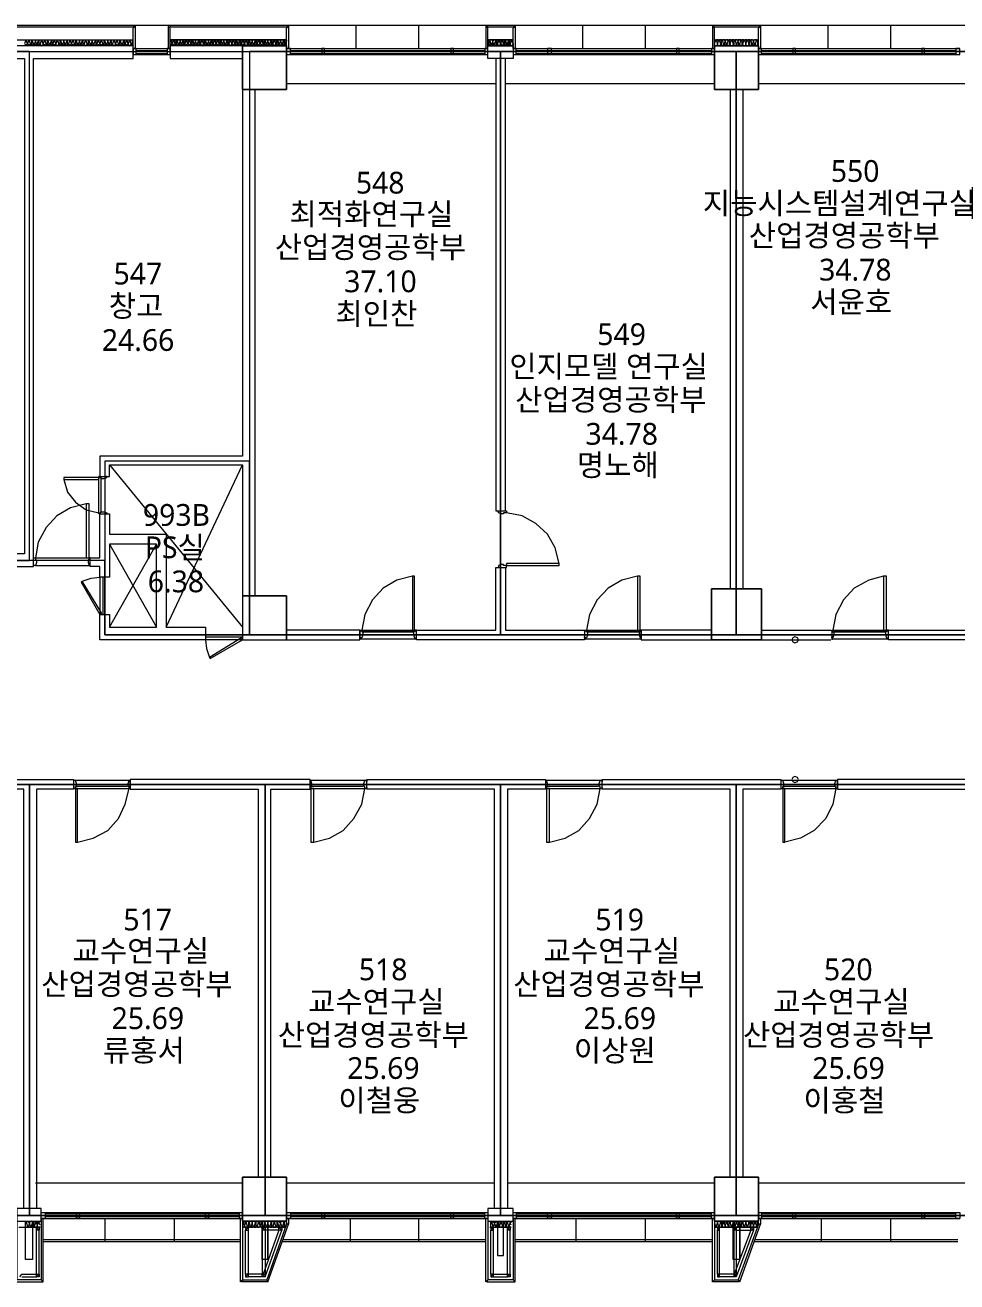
# Model space of a CAD drawing. Header units: millimetres. Extents: x -4048 to 127016, y -1911 to 106724.
# Drawn here: x 82891 to 97720, y 19390 to 39391 of the extents above; entities that cross this region are included whole.
import ezdxf

# ---------------------------------------------------------------- set-up
doc = ezdxf.new("R2010")
doc.units = ezdxf.units.MM
doc.layers.add('PDF_문자', color=7, linetype='Continuous')
doc.layers.add('PDF_형상', color=7, linetype='Continuous')
doc.styles.add('PDF 맑은 고딕', font='malgun.ttf')

msp = doc.modelspace()

# ---------------------------------------------------------------- linework, layer by layer
at = {"layer": 'PDF_형상', "lineweight": 5}
for points in [[(81328, 39391), (108841, 39391)], [(88156, 39391), (88156, 39018)], [(89151, 39391), (89151, 39018)], [(91764, 39391), (91764, 39018)], [(92759, 39391), (92759, 39018)], [(95668, 39391), (95668, 39018)], [(96663, 39391), (96663, 39018)], [(82510, 39158), (84610, 39158)], [(82883, 39158), (82899, 39158), (82899, 39142), (82883, 39095)], [(82883, 39080), (82899, 39064), (82914, 39080), (82930, 39095), (82914, 39142), (82914, 39158), (82930, 39158), (82945, 39158), (82945, 39142), (82930, 39095), (82945, 39080), (82961, 39064), (82976, 39080), (82976, 39095), (82961, 39142), (82961, 39158), (82976, 39158), (82992, 39158), (82992, 39142), (82992, 39095), (82992, 39080), (83008, 39064), (83023, 39080), (83023, 39095), (83008, 39142), (83008, 39158), (83023, 39158), (83039, 39158), (83054, 39158), (83054, 39142), (83054, 39158), (83070, 39158), (83085, 39158), (83101, 39158), (83101, 39142), (83085, 39095), (83085, 39080), (83101, 39064), (83116, 39080), (83116, 39095), (83116, 39142), (83116, 39158), (83132, 39158), (83148, 39158), (83148, 39142), (83132, 39095), (83132, 39080), (83148, 39064), (83179, 39080), (83179, 39095), (83163, 39142), (83163, 39158), (83179, 39158), (83194, 39158), (83194, 39142), (83179, 39095), (83194, 39080), (83210, 39064), (83225, 39080), (83225, 39095), (83210, 39142), (83210, 39158), (83225, 39158), (83241, 39158), (83241, 39142), (83241, 39095), (83241, 39080), (83256, 39064), (83272, 39080), (83272, 39095), (83256, 39142), (83256, 39158), (83272, 39158), (83288, 39158), (83303, 39158), (83303, 39142), (83288, 39095), (83288, 39080), (83303, 39064), (83319, 39080), (83319, 39095), (83319, 39142), (83319, 39158), (83334, 39158), (83350, 39158), (83350, 39142), (83334, 39095), (83334, 39080), (83350, 39064), (83365, 39080), (83381, 39095), (83365, 39142), (83365, 39158), (83381, 39158), (83396, 39158), (83396, 39142), (83381, 39095), (83381, 39080), (83412, 39064), (83428, 39080), (83428, 39095), (83412, 39142), (83412, 39158), (83428, 39158), (83443, 39158), (83443, 39142), (83443, 39095), (83443, 39080), (83459, 39064), (83474, 39080), (83474, 39095), (83459, 39142), (83459, 39158), (83474, 39158), (83490, 39158), (83505, 39158), (83505, 39142), (83505, 39158), (83521, 39158), (83536, 39158), (83552, 39158), (83552, 39142), (83536, 39095), (83536, 39080), (83552, 39064), (83567, 39080), (83567, 39095), (83567, 39142), (83567, 39158), (83583, 39158), (83599, 39158), (83599, 39142), (83583, 39095), (83583, 39080), (83599, 39064), (83614, 39080), (83630, 39095), (83614, 39142), (83614, 39158), (83630, 39158), (83645, 39158), (83645, 39142), (83630, 39095), (83645, 39080), (83661, 39064), (83676, 39080), (83676, 39095), (83661, 39142), (83661, 39158), (83676, 39158), (83692, 39158), (83692, 39142), (83692, 39095), (83692, 39080), (83707, 39064), (83723, 39080), (83723, 39095), (83707, 39142), (83707, 39158), (83723, 39158), (83739, 39158), (83754, 39158), (83754, 39142), (83754, 39158), (83770, 39158), (83785, 39158), (83801, 39158), (83801, 39142), (83785, 39095), (83785, 39080), (83801, 39064), (83816, 39080), (83816, 39095), (83816, 39142), (83816, 39158), (83832, 39158), (83847, 39158), (83847, 39142), (83832, 39095), (83832, 39080), (83863, 39064), (83879, 39080), (83879, 39095), (83863, 39142), (83863, 39158), (83879, 39158), (83894, 39158), (83894, 39142), (83894, 39095), (83894, 39080), (83910, 39064), (83925, 39080), (83925, 39095), (83910, 39142), (83910, 39158), (83925, 39158), (83941, 39158), (83956, 39158), (83956, 39142), (83956, 39158), (83972, 39158), (83987, 39158), (84003, 39158), (84003, 39142), (83987, 39095), (83987, 39080), (84003, 39064), (84019, 39080), (84019, 39095), (84019, 39142), (84019, 39158), (84034, 39158), (84050, 39158), (84050, 39142), (84034, 39095), (84034, 39080), (84050, 39064), (84065, 39080), (84081, 39095), (84065, 39142), (84065, 39158), (84081, 39158), (84096, 39158), (84096, 39142), (84081, 39095), (84096, 39080), (84112, 39064), (84127, 39080), (84127, 39095), (84112, 39142), (84112, 39158), (84127, 39158), (84143, 39158), (84143, 39142), (84143, 39095), (84143, 39080), (84158, 39064), (84174, 39080), (84174, 39095), (84158, 39142), (84158, 39158), (84174, 39158), (84190, 39158), (84205, 39158), (84205, 39142), (84205, 39158), (84221, 39158), (84236, 39158), (84252, 39158), (84252, 39142), (84236, 39095), (84236, 39080), (84252, 39064), (84267, 39080), (84267, 39095), (84267, 39142), (84267, 39158), (84283, 39158), (84298, 39158), (84298, 39142), (84283, 39095), (84283, 39080), (84298, 39064), (84330, 39080), (84330, 39095), (84314, 39142), (84314, 39158), (84330, 39158), (84345, 39158), (84345, 39142), (84330, 39095), (84345, 39080), (84361, 39064), (84376, 39080), (84376, 39095), (84361, 39142), (84361, 39158), (84376, 39158), (84392, 39158), (84392, 39142), (84392, 39095), (84392, 39080), (84407, 39064), (84423, 39080), (84423, 39095), (84407, 39142), (84407, 39158), (84423, 39158), (84438, 39158), (84454, 39158), (84454, 39142), (84438, 39095), (84438, 39080), (84454, 39064), (84470, 39080), (84470, 39095), (84470, 39142), (84470, 39158), (84485, 39158), (84501, 39158), (84501, 39142), (84485, 39095), (84485, 39080), (84501, 39064), (84516, 39080), (84532, 39095), (84516, 39142), (84516, 39158), (84532, 39158), (84547, 39158), (84547, 39142), (84532, 39095), (84532, 39080), (84563, 39064), (84578, 39080), (84578, 39095), (84563, 39142), (84563, 39158), (84578, 39158), (84594, 39158), (84594, 39142), (84594, 39095), (84594, 39080), (84610, 39064)], [(86351, 39064), (86351, 32532), (84081, 32532), (84081, 32205), (84236, 32205), (84236, 32392), (86351, 32392), (86351, 29608), (88218, 29608), (88218, 29764), (87051, 29764)], [(84610, 39018), (85201, 39018)], [(86351, 38364), (87051, 38364), (87051, 39064), (85201, 39064), (85201, 38862), (86351, 38862)], [(87051, 39018), (90255, 39018)], [(90660, 39018), (93863, 39018)], [(94563, 39018), (97767, 39018)], [(79306, 38971), (82961, 38971), (86460, 38971), (90457, 38971), (94206, 38971), (97969, 38971), (101718, 38971), (105466, 38971), (109463, 38971), (109463, 29686), (109883, 29686), (109883, 24476), (109883, 20448), (105466, 20448), (101718, 20448), (97969, 20448), (94206, 20448), (90457, 20448), (86709, 20448), (82961, 20448), (79197, 20448)], [(84610, 38924), (85201, 38924)], [(84656, 38986), (85154, 38986)], [(84656, 38940), (85154, 38940)], [(87051, 38924), (90255, 38924)], [(87114, 38986), (90208, 38986)], [(87114, 38940), (90208, 38940)], [(90380, 38862), (90380, 31661), (90535, 31661), (90535, 38862)], [(90660, 38924), (93863, 38924)], [(90706, 38986), (93817, 38986)], [(90706, 38940), (93817, 38940)], [(94563, 38924), (97767, 38924)], [(94610, 38986), (97705, 38986)], [(94610, 38940), (97705, 38940)], [(90380, 38458), (87051, 38458)], [(93863, 38458), (90535, 38458)], [(97876, 38458), (94563, 38458)], [(86554, 30308), (86554, 38364)], [(94112, 38364), (94112, 30417)], [(94314, 38364), (94314, 30417)], [(84081, 32205), (84065, 32205), (84065, 32190), (84096, 32190), (84096, 32174), (84143, 32174), (84190, 32190), (84190, 32205), (84174, 32205)], [(84236, 32392), (86351, 29810)], [(85138, 29810), (86351, 32392)], [(83505, 32159), (83567, 31957), (83692, 31801), (83863, 31677), (84065, 31630), (84065, 32159)], [(84096, 32174), (84096, 31646)], [(83863, 31770), (83614, 31708), (83396, 31583), (83225, 31397), (83101, 31163), (83054, 30915), (83863, 30915)], [(84081, 31614), (84065, 31614), (84065, 31630), (84096, 31630), (84096, 31646), (84143, 31646), (84190, 31630), (84190, 31614), (84174, 31614)], [(90520, 31661), (90551, 31661), (90551, 31630), (90504, 31630), (90504, 31614), (90473, 31614), (90426, 31630), (90426, 31661), (90442, 31661)], [(91391, 30821), (91328, 31070), (91204, 31288), (91017, 31459), (90800, 31583), (90551, 31630)], [(84236, 29810), (84983, 31132)], [(84236, 31132), (84983, 29810)], [(79197, 27306), (82961, 27306), (86709, 27306), (90457, 27306), (94206, 27306), (97969, 27306), (101718, 27306), (105466, 27306), (105466, 20448), (109883, 20448), (109883, 29686), (105466, 29686), (101718, 29686), (97969, 29686), (94206, 29686), (90457, 29686), (86460, 29686), (84158, 29686), (84158, 30868), (82961, 30868), (79197, 30868)], [(83023, 30899), (83023, 30915), (83054, 30915), (83054, 30883), (83070, 30883), (83070, 30837), (83054, 30790), (83023, 30790), (83023, 30806)], [(83925, 30899), (83925, 30915), (83910, 30915), (83910, 30883), (83894, 30883), (83894, 30837), (83910, 30790), (83925, 30790), (83925, 30806)], [(90520, 30759), (90551, 30759), (90551, 30790), (90504, 30790), (90504, 30806), (90473, 30806), (90426, 30790), (90426, 30759), (90442, 30759)], [(83054, 30790), (83910, 30790)], [(83801, 30541), (83941, 30588), (84081, 30604), (84081, 30013), (84112, 30028), (83801, 30541), (83785, 30526), (84081, 30013)], [(84127, 30604), (84127, 30013)], [(89058, 30619), (88809, 30557), (88591, 30432), (88420, 30246), (88296, 30013), (88249, 29764), (89058, 29764)], [(92635, 30619), (92386, 30557), (92168, 30432), (91997, 30246), (91873, 30013), (91826, 29764), (92635, 29764)], [(96554, 30619), (96321, 30557), (96087, 30432), (95916, 30246), (95792, 30013), (95745, 29764), (96554, 29764)], [(99291, 29608), (96632, 29608), (96632, 29764), (97892, 29764), (97892, 30759), (98032, 30759), (98032, 29764), (99307, 29764), (99307, 29608)], [(94610, 29608), (94610, 30417), (93817, 30417), (93817, 29608)], [(86351, 30308), (87051, 30308), (87051, 29608)], [(85760, 29655), (86351, 29655)], [(86351, 29608), (86336, 29639), (85823, 29328), (85838, 29313), (86351, 29608), (85760, 29608), (85776, 29468), (85823, 29328)], [(88218, 29748), (88218, 29764), (88249, 29764), (88249, 29733), (88264, 29733), (88264, 29686), (88249, 29639), (88218, 29639), (88218, 29655)], [(88264, 29733), (89073, 29733)], [(89120, 29748), (89120, 29764), (89089, 29764), (89089, 29733), (89073, 29733), (89073, 29686), (89089, 29639), (89120, 29639), (89120, 29655)], [(91795, 29748), (91795, 29764), (91826, 29764), (91826, 29733), (91842, 29733), (91842, 29686), (91826, 29639), (91795, 29639), (91795, 29655)], [(91842, 29733), (92666, 29733)], [(92697, 29748), (92697, 29764), (92681, 29764), (92681, 29733), (92666, 29733), (92666, 29686), (92681, 29639), (92697, 29639), (92697, 29655)], [(93817, 29764), (92697, 29764), (92697, 29608), (95714, 29608)], [(94610, 29764), (95714, 29764)], [(95730, 29748), (95730, 29764), (95745, 29764), (95745, 29733), (95761, 29733), (95761, 29686), (95745, 29639), (95730, 29639), (95730, 29655)], [(95730, 29764), (95730, 29608)], [(95761, 29733), (96585, 29733)], [(96632, 29748), (96632, 29764), (96601, 29764), (96601, 29733), (96585, 29733), (96585, 29686), (96601, 29639), (96632, 29639), (96632, 29655)], [(82868, 20556), (82868, 27229), (80815, 27229), (80815, 27384), (83661, 27384), (83661, 27229), (83070, 27229), (83070, 20556)], [(83661, 27260), (83661, 27244), (83692, 27244), (83692, 27275), (83707, 27275), (83707, 27322), (83692, 27369), (83661, 27369), (83661, 27353)], [(84516, 27275), (83692, 27275)], [(83723, 27244), (84532, 27244)], [(83723, 26389), (83972, 26451), (84205, 26575), (84376, 26762), (84485, 26995), (84547, 27244)], [(84563, 27260), (84563, 27244), (84547, 27244), (84547, 27275), (84532, 27275), (84532, 27322), (84547, 27369), (84563, 27369), (84563, 27353)], [(86802, 21054), (86802, 27229), (87425, 27229), (87425, 27384), (84563, 27384), (84563, 27229), (86600, 27229), (86600, 21054)], [(87425, 27260), (87425, 27244), (87440, 27244), (87440, 27275), (87456, 27275), (87456, 27322), (87440, 27369), (87425, 27369), (87425, 27353)], [(88264, 27275), (87440, 27275)], [(87471, 27244), (88280, 27244)], [(87487, 26389), (87736, 26451), (87953, 26575), (88124, 26762), (88249, 26995), (88296, 27244)], [(88327, 27260), (88327, 27244), (88296, 27244), (88296, 27275), (88280, 27275), (88280, 27322), (88296, 27369), (88327, 27369), (88327, 27353)], [(90364, 20556), (90364, 27229), (88327, 27229), (88327, 27384), (91173, 27384), (91173, 27229), (90566, 27229), (90566, 20556)], [(91173, 27260), (91173, 27244), (91188, 27244), (91188, 27275), (91204, 27275), (91204, 27322), (91188, 27369), (91173, 27369), (91173, 27353)], [(92013, 27275), (91204, 27275)], [(91219, 27244), (92028, 27244)], [(91235, 26389), (91484, 26451), (91702, 26575), (91873, 26762), (91997, 26995), (92044, 27244)], [(92075, 27260), (92075, 27244), (92044, 27244), (92044, 27275), (92028, 27275), (92028, 27322), (92044, 27369), (92075, 27369), (92075, 27353)], [(94112, 21054), (94112, 27229), (92075, 27229), (92075, 27384), (94921, 27384), (94921, 27229), (94314, 27229), (94314, 21054)], [(94921, 27260), (94921, 27244), (94952, 27244), (94952, 27275), (94968, 27275), (94968, 27322), (94952, 27369), (94921, 27369), (94921, 27353)], [(95776, 27275), (94952, 27275)], [(94968, 27244), (95792, 27244), (95745, 26995), (95636, 26762), (95450, 26575), (95232, 26451), (94983, 26389)], [(95823, 27260), (95823, 27244), (95792, 27244), (95792, 27275), (95776, 27275), (95776, 27322), (95792, 27369), (95823, 27369), (95823, 27353)], [(98078, 27229), (98669, 27229), (98669, 27384), (95823, 27384), (95823, 27229), (97876, 27229), (97876, 20556)], [(86351, 20961), (83054, 20961)], [(90364, 20961), (87051, 20961)], [(93863, 20961), (90566, 20961)], [(97860, 20961), (94563, 20961)], [(83148, 20494), (86351, 20494)], [(83148, 20401), (86351, 20401)], [(83210, 20479), (86305, 20479)], [(83210, 20432), (86305, 20432)], [(84158, 20401), (84158, 20028)], [(85263, 20401), (85263, 20028)], [(87051, 20494), (90255, 20494)], [(87051, 20401), (90255, 20401)], [(87114, 20479), (90208, 20479)], [(87114, 20432), (90208, 20432)], [(88062, 20401), (88062, 20028)], [(89151, 20401), (89151, 20028)], [(90660, 20494), (93863, 20494)], [(90660, 20401), (93863, 20401)], [(90706, 20479), (93817, 20479)], [(90706, 20432), (93817, 20432)], [(91655, 20401), (91655, 20028)], [(92759, 20401), (92759, 20028)], [(94563, 20494), (97767, 20494)], [(94563, 20401), (97767, 20401)], [(94610, 20479), (97705, 20479)], [(94610, 20432), (97705, 20432)], [(95559, 20401), (95559, 20028)], [(96663, 20401), (96663, 20028)], [(82790, 20261), (83132, 20261), (83116, 20261), (83101, 20261), (83085, 20261), (83085, 20277), (83101, 20323), (83101, 20339), (83085, 20354), (83070, 20339), (83070, 20323), (83085, 20277), (83085, 20261), (83070, 20261), (83054, 20261), (83039, 20261), (83039, 20277), (83054, 20323), (83054, 20339), (83039, 20354), (83023, 20339), (83023, 20323), (83023, 20277), (83023, 20261), (83008, 20261), (82992, 20261), (82992, 20277), (83008, 20323), (83008, 20339), (82992, 20354), (82961, 20339), (82961, 20323), (82945, 20339), (82930, 20354), (82914, 20339), (82914, 20323), (82930, 20277), (82930, 20261), (82914, 20261), (82899, 20261), (82899, 20277), (82899, 20323), (82899, 20339), (82883, 20354)], [(82805, 19468), (82837, 19514), (83070, 19514), (83070, 20214)], [(83008, 20354), (83008, 19748), (82899, 19748), (82899, 20354)], [(83116, 19514), (83116, 20214), (83070, 20261)], [(83132, 20292), (83116, 20323), (83116, 20339), (83132, 20354)], [(86942, 20214), (86709, 20214), (86662, 20261), (86678, 20261), (86678, 20277), (86662, 20323), (86662, 20339), (86678, 20354), (86694, 20354), (86694, 20339), (86694, 20323), (86694, 20277), (86694, 20261), (86709, 20261), (86725, 20261), (86725, 20277), (86709, 20323), (86709, 20339), (86725, 20354), (86740, 20354), (86756, 20339), (86756, 20323), (86740, 20277), (86740, 20261), (86756, 20261), (86771, 20261), (86771, 20277), (86756, 20323), (86756, 20339), (86771, 20354), (86787, 20354), (86802, 20339), (86802, 20323), (86787, 20277), (86787, 20261), (86802, 20261), (86818, 20261), (86818, 20277), (86818, 20323), (86818, 20339), (86818, 20354), (86834, 20354), (86849, 20339), (86849, 20323), (86834, 20277), (86834, 20261), (86849, 20261), (86880, 20261), (86880, 20277), (86865, 20323), (86865, 20339), (86880, 20354), (86896, 20354), (86896, 20339), (86896, 20323), (86896, 20277), (86896, 20261), (86911, 20261), (86927, 20261), (86927, 20277), (86911, 20323), (86911, 20339), (86927, 20354), (86942, 20354), (86942, 20339), (86958, 20323), (86942, 20277), (86942, 20261), (86958, 20261), (86974, 20261), (86974, 20277), (86958, 20323), (86958, 20339), (86974, 20354), (86989, 20354), (87005, 20339), (87005, 20323), (86989, 20277), (86989, 20261), (87005, 20261), (87020, 20261), (87020, 20277), (87020, 20323), (87020, 20339), (87020, 20354), (87036, 20354), (87051, 20339), (87051, 20323), (87036, 20277), (87036, 20261), (86351, 20261), (86367, 20261), (86383, 20277), (86383, 20261), (86414, 20261), (86429, 20261), (86429, 20277), (86414, 20323), (86414, 20339), (86429, 20354), (86445, 20354), (86445, 20339), (86445, 20323), (86445, 20277), (86445, 20261), (86460, 20261), (86476, 20261), (86476, 20277), (86460, 20323), (86460, 20339), (86476, 20354), (86491, 20354), (86507, 20339), (86507, 20323), (86491, 20277), (86491, 20261), (86507, 20261), (86522, 20261), (86522, 20277), (86507, 20323), (86507, 20339), (86522, 20354), (86538, 20354), (86554, 20339), (86554, 20323), (86538, 20277), (86538, 20261), (86554, 20261), (86569, 20261), (86569, 20277), (86569, 20323), (86569, 20339), (86569, 20354), (86585, 20354), (86600, 20339), (86600, 20323), (86585, 20277), (86585, 20261), (86600, 20261), (86616, 20261), (86631, 20277), (86647, 20261), (86662, 20261), (86662, 19514), (86709, 19468), (86974, 20214), (86927, 20261)], [(86398, 19514), (86398, 20214), (86445, 20261)], [(86662, 19514), (86445, 19514), (86445, 20214)], [(86756, 19748), (86756, 20354), (86756, 19748), (86662, 19748), (86662, 20354), (86662, 19748)], [(86927, 20214), (86678, 19514)], [(86942, 20261), (86709, 20261), (86709, 19514)], [(87082, 20308), (87051, 20308)], [(90286, 20261), (90628, 20261), (90613, 20261), (90597, 20261), (90597, 20277), (90613, 20323), (90613, 20339), (90582, 20354), (90566, 20339), (90566, 20323), (90582, 20277), (90582, 20261), (90566, 20261), (90551, 20261), (90551, 20277), (90551, 20323), (90551, 20339), (90535, 20354), (90520, 20339), (90520, 20323), (90535, 20277), (90535, 20261), (90520, 20261), (90504, 20261), (90488, 20261), (90488, 20277), (90504, 20323), (90504, 20339), (90488, 20354), (90473, 20339), (90473, 20323), (90488, 20277), (90488, 20261), (90473, 20261), (90457, 20261), (90442, 20261), (90442, 20277), (90457, 20323), (90457, 20339), (90442, 20354), (90426, 20339), (90426, 20323), (90426, 20277), (90426, 20261), (90411, 20261), (90395, 20261), (90395, 20277), (90411, 20323), (90411, 20339), (90395, 20354), (90380, 20339), (90364, 20323), (90348, 20339), (90333, 20354), (90317, 20339), (90317, 20323), (90333, 20277), (90333, 20261), (90317, 20261), (90302, 20261), (90302, 20277), (90302, 20323), (90302, 20339), (90286, 20354)], [(90302, 19514), (90302, 20214), (90348, 20261)], [(90302, 19468), (90348, 19514), (90348, 20214)], [(90348, 19514), (90566, 19514), (90566, 20214)], [(90411, 20354), (90411, 19810), (90504, 19810), (90504, 20354)], [(90613, 19514), (90613, 20214), (90566, 20261)], [(90628, 20292), (90613, 20323), (90628, 20339), (90644, 20354)], [(93910, 19514), (93910, 20214), (93941, 20261)], [(94439, 20214), (94174, 19514), (93941, 19514), (93941, 20214)], [(94268, 19748), (94268, 20354), (94268, 19748), (94159, 19748), (94159, 20354), (94159, 19748)], [(94439, 20261), (94485, 20214), (94206, 19468), (94174, 19514), (94174, 20261), (94206, 20214), (94454, 20214)], [(94454, 20261), (94206, 20261), (94206, 19514)], [(94594, 20308), (94563, 20308)], [(86320, 20059), (83179, 20059)], [(86320, 20028), (83179, 20028)], [(90224, 20028), (86989, 20028)], [(90224, 20059), (87005, 20059)], [(93832, 20059), (90691, 20059)], [(93832, 20028), (90691, 20028)], [(97736, 20028), (94485, 20028)], [(97736, 20059), (94501, 20059)], [(82837, 19468), (83070, 19468)], [(83116, 19468), (83070, 19514)], [(86398, 19468), (86445, 19514)], [(86662, 19468), (86445, 19468)], [(90348, 19468), (90566, 19468)], [(90613, 19468), (90566, 19514)], [(93910, 19468), (93941, 19514)], [(94174, 19468), (93941, 19468)]]:
    msp.add_lwpolyline(points, dxfattribs=at)
for points in [[(82510, 39360), (82479, 39391), (84625, 39391), (84610, 39360)], [(84610, 39344), (84641, 39375), (84641, 39018), (84610, 39018)], [(85201, 39344), (85169, 39375), (85169, 39018), (85201, 39018)], [(85216, 39360), (85185, 39391), (87082, 39391), (87051, 39360)], [(87051, 39344), (87082, 39375), (87082, 39018), (87051, 39018)], [(90255, 39344), (90224, 39375), (90224, 39018), (90255, 39018)], [(90255, 39360), (90240, 39391), (90691, 39391), (90660, 39360)], [(90660, 39344), (90691, 39375), (90691, 39018), (90660, 39018)], [(93863, 39360), (93832, 39391), (94594, 39391), (94563, 39360)], [(93863, 39344), (93832, 39375), (93832, 39018), (93863, 39018)], [(94563, 39344), (94594, 39375), (94594, 39018), (94563, 39018)], [(83023, 30775), (83023, 38862), (84610, 38862), (84610, 39064), (82510, 39064), (82510, 38862), (82883, 38862), (82883, 30977), (82043, 30977), (82043, 30775)], [(83054, 39142), (83039, 39095), (83039, 39080), (83054, 39064), (83070, 39080), (83070, 39095)], [(83505, 39142), (83490, 39095), (83490, 39080), (83505, 39064), (83521, 39080), (83521, 39095)], [(83754, 39142), (83739, 39095), (83739, 39080), (83754, 39064), (83770, 39080), (83770, 39095)], [(83956, 39142), (83941, 39095), (83941, 39080), (83956, 39064), (83972, 39080), (83972, 39095)], [(84205, 39142), (84190, 39095), (84190, 39080), (84205, 39064), (84221, 39080), (84221, 39095)], [(84610, 38924), (84656, 38924), (84656, 39018), (84610, 39018)], [(85154, 38924), (85201, 38924), (85201, 39018), (85154, 39018)], [(87051, 39158), (85201, 39158)], [(87051, 39064), (87036, 39080), (87036, 39095), (87051, 39142), (87051, 39158), (87036, 39158), (87020, 39158), (87020, 39142), (87020, 39095), (87020, 39080), (87005, 39064), (86989, 39080), (86989, 39095), (87005, 39142), (87005, 39158), (86989, 39158), (86974, 39158), (86958, 39158), (86958, 39142), (86942, 39158), (86927, 39158), (86911, 39158), (86911, 39142), (86927, 39095), (86927, 39080), (86911, 39064), (86896, 39080), (86896, 39095), (86896, 39142), (86896, 39158), (86880, 39158), (86865, 39158), (86865, 39142), (86880, 39095), (86880, 39080), (86849, 39064), (86834, 39080), (86834, 39095), (86849, 39142), (86849, 39158), (86834, 39158), (86818, 39158), (86818, 39142), (86818, 39095), (86818, 39080), (86802, 39064), (86787, 39080), (86787, 39095), (86802, 39142), (86802, 39158), (86787, 39158), (86771, 39158), (86756, 39158), (86756, 39142), (86756, 39158), (86740, 39158), (86725, 39158), (86709, 39158), (86709, 39142), (86725, 39095), (86725, 39080), (86709, 39064), (86694, 39080), (86694, 39095), (86694, 39142), (86694, 39158), (86678, 39158), (86662, 39158), (86662, 39142), (86678, 39095), (86678, 39080), (86662, 39064), (86647, 39080), (86631, 39095), (86647, 39142), (86647, 39158), (86631, 39158), (86616, 39158), (86616, 39142), (86631, 39095), (86616, 39080), (86600, 39064), (86585, 39080), (86585, 39095), (86600, 39142), (86600, 39158), (86585, 39158), (86569, 39158), (86569, 39142), (86569, 39095), (86569, 39080), (86554, 39064), (86538, 39080), (86538, 39095), (86554, 39142), (86554, 39158), (86538, 39158), (86522, 39158), (86507, 39158), (86507, 39142), (86507, 39158), (86491, 39158), (86476, 39158), (86460, 39158), (86460, 39142), (86476, 39095), (86476, 39080), (86460, 39064), (86445, 39080), (86445, 39095), (86445, 39142), (86445, 39158), (86429, 39158), (86414, 39158), (86414, 39142), (86429, 39095), (86429, 39080), (86414, 39064), (86383, 39080), (86383, 39095), (86398, 39142), (86398, 39158), (86383, 39158), (86367, 39158), (86367, 39142), (86383, 39095), (86367, 39080), (86351, 39064), (86336, 39080), (86336, 39095), (86351, 39142), (86351, 39158), (86336, 39158), (86320, 39158), (86320, 39142), (86320, 39095), (86320, 39080), (86305, 39064), (86289, 39080), (86289, 39095), (86305, 39142), (86305, 39158), (86289, 39158), (86274, 39158), (86258, 39158), (86258, 39142), (86274, 39095), (86274, 39080), (86258, 39064), (86243, 39080), (86243, 39095), (86243, 39142), (86243, 39158), (86227, 39158), (86211, 39158), (86211, 39142), (86227, 39095), (86227, 39080), (86211, 39064), (86196, 39080), (86180, 39095), (86196, 39142), (86196, 39158), (86180, 39158), (86165, 39158), (86165, 39142), (86180, 39095), (86180, 39080), (86149, 39064), (86134, 39080), (86134, 39095), (86149, 39142), (86149, 39158), (86134, 39158), (86118, 39158), (86118, 39142), (86118, 39095), (86118, 39080), (86103, 39064), (86087, 39080), (86087, 39095), (86103, 39142), (86103, 39158), (86087, 39158), (86071, 39158), (86056, 39158), (86056, 39142), (86056, 39158), (86040, 39158), (86025, 39158), (86009, 39158), (86009, 39142), (86025, 39095), (86025, 39080), (86009, 39064), (85994, 39080), (85994, 39095), (85994, 39142), (85994, 39158), (85978, 39158), (85963, 39158), (85963, 39142), (85978, 39095), (85978, 39080), (85963, 39064), (85947, 39080), (85931, 39095), (85947, 39142), (85947, 39158), (85931, 39158), (85916, 39158), (85916, 39142), (85931, 39095), (85916, 39080), (85900, 39064), (85885, 39080), (85885, 39095), (85900, 39142), (85900, 39158), (85885, 39158), (85869, 39158), (85869, 39142), (85869, 39095), (85869, 39080), (85854, 39064), (85838, 39080), (85838, 39095), (85854, 39142), (85854, 39158), (85838, 39158), (85823, 39158), (85807, 39158), (85807, 39142), (85807, 39158), (85792, 39158), (85776, 39158), (85760, 39158), (85760, 39142), (85776, 39095), (85776, 39080), (85760, 39064), (85745, 39080), (85745, 39095), (85745, 39142), (85745, 39158), (85729, 39158), (85714, 39158), (85714, 39142), (85729, 39095), (85729, 39080), (85714, 39064), (85683, 39080), (85683, 39095), (85698, 39142), (85698, 39158), (85683, 39158), (85667, 39158), (85667, 39142), (85667, 39095), (85667, 39080), (85652, 39064), (85636, 39080), (85636, 39095), (85652, 39142), (85652, 39158), (85636, 39158), (85620, 39158), (85605, 39142), (85605, 39158), (85589, 39158), (85574, 39158), (85558, 39158), (85558, 39142), (85574, 39095), (85574, 39080), (85558, 39064), (85543, 39080), (85543, 39095), (85543, 39142), (85543, 39158), (85527, 39158), (85512, 39158), (85512, 39142), (85527, 39095), (85527, 39080), (85512, 39064), (85496, 39080), (85480, 39095), (85496, 39142), (85496, 39158), (85480, 39158), (85465, 39158), (85465, 39142), (85480, 39095), (85465, 39080), (85449, 39064), (85434, 39080), (85434, 39095), (85449, 39142), (85449, 39158), (85434, 39158), (85418, 39158), (85418, 39142), (85418, 39095), (85418, 39080), (85403, 39064), (85387, 39080), (85387, 39095), (85403, 39142), (85403, 39158), (85387, 39158), (85372, 39158), (85356, 39158), (85356, 39142), (85356, 39158), (85340, 39158), (85325, 39158), (85309, 39158), (85309, 39142), (85325, 39095), (85325, 39080), (85309, 39064), (85294, 39080), (85294, 39095), (85294, 39142), (85294, 39158), (85278, 39158), (85263, 39158), (85263, 39142), (85278, 39095), (85278, 39080), (85263, 39064), (85247, 39080), (85232, 39095), (85247, 39142), (85247, 39158), (85232, 39158), (85216, 39158), (85216, 39142), (85232, 39095), (85216, 39080), (85201, 39064), (85216, 39080), (85232, 39095), (85216, 39142), (85216, 39158), (85232, 39158), (85247, 39158), (85247, 39142), (85232, 39095), (85247, 39080), (85263, 39064), (85278, 39080), (85278, 39095), (85263, 39142), (85263, 39158), (85278, 39158), (85294, 39158), (85294, 39142), (85294, 39095), (85294, 39080), (85309, 39064), (85325, 39080), (85325, 39095), (85309, 39142), (85309, 39158), (85325, 39158), (85340, 39158), (85356, 39158), (85356, 39142), (85356, 39158), (85372, 39158), (85387, 39158), (85403, 39158), (85403, 39142), (85387, 39095), (85387, 39080), (85403, 39064), (85418, 39080), (85418, 39095), (85418, 39142), (85418, 39158), (85434, 39158), (85449, 39158), (85449, 39142), (85434, 39095), (85434, 39080), (85449, 39064), (85465, 39080), (85480, 39095), (85465, 39142), (85465, 39158), (85480, 39158), (85496, 39158), (85496, 39142), (85480, 39095), (85496, 39080), (85512, 39064), (85527, 39080), (85527, 39095), (85512, 39142), (85512, 39158), (85527, 39158), (85543, 39158), (85543, 39142), (85543, 39095), (85543, 39080), (85558, 39064), (85574, 39080), (85574, 39095), (85558, 39142), (85558, 39158), (85574, 39158), (85589, 39158), (85605, 39158), (85605, 39142), (85620, 39158), (85636, 39158), (85652, 39158), (85652, 39142), (85636, 39095), (85636, 39080), (85652, 39064), (85667, 39080), (85667, 39095), (85667, 39142), (85667, 39158), (85683, 39158), (85698, 39158), (85698, 39142), (85683, 39095), (85683, 39080), (85714, 39064), (85729, 39080), (85729, 39095), (85714, 39142), (85714, 39158), (85729, 39158), (85745, 39158), (85745, 39142), (85745, 39095), (85745, 39080), (85760, 39064), (85776, 39080), (85776, 39095), (85760, 39142), (85760, 39158), (85776, 39158), (85792, 39158), (85807, 39158), (85807, 39142), (85807, 39158), (85823, 39158), (85838, 39158), (85854, 39158), (85854, 39142), (85838, 39095), (85838, 39080), (85854, 39064), (85869, 39080), (85869, 39095), (85869, 39142), (85869, 39158), (85885, 39158), (85900, 39158), (85900, 39142), (85885, 39095), (85885, 39080), (85900, 39064), (85916, 39080), (85931, 39095), (85916, 39142), (85916, 39158), (85931, 39158), (85947, 39158), (85947, 39142), (85931, 39095), (85947, 39080), (85963, 39064), (85978, 39080), (85978, 39095), (85963, 39142), (85963, 39158), (85978, 39158), (85994, 39158), (85994, 39142), (85994, 39095), (85994, 39080), (86009, 39064), (86025, 39080), (86025, 39095), (86009, 39142), (86009, 39158), (86025, 39158), (86040, 39158), (86056, 39158), (86056, 39142), (86056, 39158), (86071, 39158), (86087, 39158), (86103, 39158), (86103, 39142), (86087, 39095), (86087, 39080), (86103, 39064), (86118, 39080), (86118, 39095), (86118, 39142), (86118, 39158), (86134, 39158), (86149, 39158), (86149, 39142), (86134, 39095), (86134, 39080), (86149, 39064), (86180, 39080), (86180, 39095), (86165, 39142), (86165, 39158), (86180, 39158), (86196, 39158), (86196, 39142), (86180, 39095), (86196, 39080), (86211, 39064), (86227, 39080), (86227, 39095), (86211, 39142), (86211, 39158), (86227, 39158), (86243, 39158), (86243, 39142), (86243, 39095), (86243, 39080), (86258, 39064), (86274, 39080), (86274, 39095), (86258, 39142), (86258, 39158), (86274, 39158), (86289, 39158), (86305, 39158), (86305, 39142), (86289, 39095), (86289, 39080), (86305, 39064), (86320, 39080), (86320, 39095), (86320, 39142), (86320, 39158), (86336, 39158), (86351, 39158), (86351, 39142), (86336, 39095), (86336, 39080), (86351, 39064), (86367, 39080), (86383, 39095), (86367, 39142), (86367, 39158), (86383, 39158), (86398, 39158), (86398, 39142), (86383, 39095), (86383, 39080), (86414, 39064), (86429, 39080), (86429, 39095), (86414, 39142), (86414, 39158), (86429, 39158), (86445, 39158), (86445, 39142), (86445, 39095), (86445, 39080), (86460, 39064), (86476, 39080), (86476, 39095), (86460, 39142), (86460, 39158), (86476, 39158), (86491, 39158), (86507, 39158), (86507, 39142), (86507, 39158), (86522, 39158), (86538, 39158), (86554, 39158), (86554, 39142), (86538, 39095), (86538, 39080), (86554, 39064), (86569, 39080), (86569, 39095), (86569, 39142), (86569, 39158), (86585, 39158), (86600, 39158), (86600, 39142), (86585, 39095), (86585, 39080), (86600, 39064), (86616, 39080), (86631, 39095), (86616, 39142), (86616, 39158), (86631, 39158), (86647, 39158), (86647, 39142), (86631, 39095), (86647, 39080), (86662, 39064), (86678, 39080), (86678, 39095), (86662, 39142), (86662, 39158), (86678, 39158), (86694, 39158), (86694, 39142), (86694, 39095), (86694, 39080), (86709, 39064), (86725, 39080), (86725, 39095), (86709, 39142), (86709, 39158), (86725, 39158), (86740, 39158), (86756, 39158), (86756, 39142), (86756, 39158), (86771, 39158), (86787, 39158), (86802, 39158), (86802, 39142), (86787, 39095), (86787, 39080), (86802, 39064), (86818, 39080), (86818, 39095), (86818, 39142), (86818, 39158), (86834, 39158), (86849, 39158), (86849, 39142), (86834, 39095), (86834, 39080), (86849, 39064), (86880, 39080), (86880, 39095), (86865, 39142), (86865, 39158), (86880, 39158), (86896, 39158), (86896, 39142), (86896, 39095), (86896, 39080), (86911, 39064), (86927, 39080), (86927, 39095), (86911, 39142), (86911, 39158), (86927, 39158), (86942, 39158), (86958, 39142), (86958, 39158), (86974, 39158), (86989, 39158), (87005, 39158), (87005, 39142), (86989, 39095), (86989, 39080), (87005, 39064), (87020, 39080), (87020, 39095), (87020, 39142), (87020, 39158), (87036, 39158), (87051, 39158), (87051, 39142), (87036, 39095), (87036, 39080)], [(85356, 39142), (85340, 39095), (85340, 39080), (85356, 39064), (85372, 39080), (85372, 39095)], [(85356, 39142), (85340, 39095), (85340, 39080), (85356, 39064), (85372, 39080), (85372, 39095)], [(85605, 39142), (85589, 39095), (85589, 39080), (85605, 39064), (85620, 39080), (85620, 39095)], [(85605, 39142), (85589, 39095), (85589, 39080), (85605, 39064), (85620, 39080), (85620, 39095)], [(85807, 39142), (85792, 39095), (85792, 39080), (85807, 39064), (85823, 39080), (85823, 39095)], [(85807, 39142), (85792, 39095), (85792, 39080), (85807, 39064), (85823, 39080), (85823, 39095)], [(86056, 39142), (86040, 39095), (86040, 39080), (86056, 39064), (86071, 39080), (86071, 39095)], [(86056, 39142), (86040, 39095), (86040, 39080), (86056, 39064), (86071, 39080), (86071, 39095)], [(86351, 38364), (86351, 39064), (87051, 39064), (87051, 38364)], [(86507, 39142), (86491, 39095), (86491, 39080), (86507, 39064), (86522, 39080), (86522, 39095)], [(86507, 39142), (86491, 39095), (86491, 39080), (86507, 39064), (86522, 39080), (86522, 39095)], [(86756, 39142), (86740, 39095), (86740, 39080), (86756, 39064), (86771, 39080), (86771, 39095)], [(86756, 39142), (86740, 39095), (86740, 39080), (86756, 39064), (86771, 39080), (86771, 39095)], [(86958, 39142), (86942, 39095), (86942, 39080), (86958, 39064), (86974, 39080), (86974, 39095)], [(86958, 39142), (86942, 39095), (86942, 39080), (86958, 39064), (86974, 39080), (86974, 39095)], [(87051, 38924), (87114, 38924), (87114, 39018), (87051, 39018)], [(87611, 38924), (87658, 38924), (87658, 39018), (87611, 39018)], [(89664, 38924), (89711, 38924), (89711, 39018), (89664, 39018)], [(90208, 38924), (90255, 38924), (90255, 39018), (90208, 39018)], [(90660, 39158), (90255, 39158)], [(90644, 39142), (90644, 39158), (90660, 39158), (90644, 39158), (90644, 39142), (90660, 39095), (90660, 39080), (90644, 39064), (90628, 39064), (90613, 39080), (90613, 39095), (90628, 39142), (90628, 39158), (90613, 39158), (90597, 39158), (90597, 39142), (90597, 39095), (90597, 39080), (90597, 39064), (90582, 39064), (90566, 39080), (90566, 39095), (90582, 39142), (90582, 39158), (90566, 39158), (90535, 39158), (90535, 39142), (90551, 39095), (90551, 39080), (90535, 39064), (90520, 39064), (90520, 39080), (90520, 39095), (90520, 39142), (90520, 39158), (90504, 39158), (90488, 39158), (90488, 39142), (90504, 39095), (90504, 39080), (90488, 39064), (90473, 39064), (90473, 39080), (90457, 39095), (90473, 39142), (90473, 39158), (90457, 39158), (90442, 39158), (90442, 39142), (90457, 39095), (90457, 39080), (90442, 39064), (90426, 39064), (90411, 39080), (90411, 39095), (90426, 39142), (90426, 39158), (90411, 39158), (90395, 39158), (90395, 39142), (90395, 39095), (90395, 39080), (90395, 39064), (90380, 39064), (90364, 39080), (90364, 39095), (90380, 39142), (90380, 39158), (90364, 39158), (90348, 39158), (90333, 39142), (90317, 39158), (90302, 39158), (90286, 39158), (90286, 39142), (90302, 39095), (90302, 39080), (90286, 39064), (90271, 39064), (90271, 39080), (90271, 39095), (90271, 39142), (90271, 39158), (90255, 39158), (90271, 39158), (90271, 39142), (90271, 39095), (90271, 39080), (90271, 39064), (90286, 39064), (90302, 39080), (90302, 39095), (90286, 39142), (90286, 39158), (90302, 39158), (90317, 39158), (90333, 39142), (90348, 39158), (90364, 39158), (90380, 39158), (90380, 39142), (90364, 39095), (90364, 39080), (90380, 39064), (90395, 39064), (90395, 39080), (90395, 39095), (90395, 39142), (90395, 39158), (90411, 39158), (90426, 39158), (90426, 39142), (90411, 39095), (90411, 39080), (90426, 39064), (90442, 39064), (90457, 39080), (90457, 39095), (90442, 39142), (90442, 39158), (90457, 39158), (90473, 39158), (90473, 39142), (90457, 39095), (90473, 39080), (90473, 39064), (90488, 39064), (90504, 39080), (90504, 39095), (90488, 39142), (90488, 39158), (90504, 39158), (90520, 39158), (90520, 39142), (90520, 39095), (90520, 39080), (90520, 39064), (90535, 39064), (90551, 39080), (90551, 39095), (90535, 39142), (90535, 39158), (90566, 39158), (90582, 39158), (90582, 39142), (90566, 39095), (90566, 39080), (90582, 39064), (90597, 39064), (90597, 39080), (90597, 39095), (90597, 39142), (90597, 39158), (90613, 39158), (90628, 39158), (90628, 39142), (90613, 39095), (90613, 39080), (90628, 39064), (90644, 39064), (90660, 39080), (90660, 39095)], [(90255, 39064), (90660, 39064), (90660, 38862), (90255, 38862)], [(90333, 39142), (90317, 39095), (90317, 39080), (90333, 39064), (90348, 39064), (90348, 39080), (90348, 39095)], [(90333, 39142), (90317, 39095), (90317, 39080), (90333, 39064), (90348, 39064), (90348, 39080), (90348, 39095)], [(90660, 38924), (90706, 38924), (90706, 39018), (90660, 39018)], [(91204, 38924), (91266, 38924), (91266, 39018), (91204, 39018)], [(93257, 38924), (93303, 38924), (93303, 39018), (93257, 39018)], [(93817, 38924), (93863, 38924), (93863, 39018), (93817, 39018)], [(94548, 39142), (94548, 39095), (94548, 39080), (94548, 39064), (94532, 39064), (94517, 39080), (94517, 39095), (94532, 39142), (94532, 39158), (94517, 39158), (94501, 39158), (94485, 39142), (94470, 39158), (94454, 39158), (94439, 39158), (94439, 39142), (94454, 39095), (94454, 39080), (94439, 39064), (94423, 39064), (94423, 39080), (94423, 39095), (94423, 39142), (94423, 39158), (94408, 39158), (94392, 39158), (94392, 39142), (94408, 39095), (94408, 39080), (94392, 39064), (94377, 39064), (94361, 39080), (94361, 39095), (94377, 39142), (94377, 39158), (94361, 39158), (94346, 39158), (94346, 39142), (94361, 39095), (94361, 39080), (94346, 39064), (94330, 39064), (94314, 39080), (94314, 39095), (94330, 39142), (94330, 39158), (94314, 39158), (94299, 39158), (94299, 39142), (94299, 39095), (94299, 39080), (94299, 39064), (94283, 39064), (94268, 39080), (94268, 39095), (94283, 39142), (94283, 39158), (94268, 39158), (94237, 39158), (94237, 39142), (94221, 39158), (94206, 39158), (94190, 39158), (94190, 39142), (94206, 39095), (94206, 39080), (94190, 39064), (94174, 39064), (94174, 39080), (94174, 39095), (94174, 39142), (94174, 39158), (94159, 39158), (94143, 39158), (94143, 39142), (94159, 39095), (94159, 39080), (94143, 39064), (94128, 39064), (94112, 39080), (94112, 39095), (94128, 39142), (94128, 39158), (94112, 39158), (94097, 39158), (94097, 39142), (94097, 39095), (94097, 39080), (94097, 39064), (94081, 39064), (94066, 39080), (94066, 39095), (94081, 39142), (94081, 39158), (94066, 39158), (94050, 39158), (94034, 39142), (94034, 39158), (94003, 39158), (93988, 39158), (93988, 39142), (94003, 39095), (94003, 39080), (93988, 39064), (93972, 39064), (93972, 39080), (93972, 39095), (93972, 39142), (93972, 39158), (93957, 39158), (93941, 39158), (93941, 39142), (93957, 39095), (93957, 39080), (93941, 39064), (93926, 39064), (93910, 39080), (93910, 39095), (93926, 39142), (93926, 39158), (93910, 39158), (93894, 39158), (93894, 39142), (93910, 39095), (93910, 39080), (93894, 39064), (93879, 39064), (93863, 39080), (93863, 39095), (93879, 39142), (93879, 39158), (93863, 39158), (94563, 39158), (94548, 39158)], [(94563, 39064), (93863, 39064), (93863, 38364), (94563, 38364)], [(93863, 38364), (93863, 39064), (94563, 39064), (94563, 38364)], [(94034, 39142), (94019, 39095), (94019, 39080), (94034, 39064), (94050, 39064), (94050, 39080), (94050, 39095)], [(94237, 39142), (94221, 39095), (94221, 39080), (94221, 39064), (94237, 39064), (94252, 39080), (94252, 39095)], [(94485, 39142), (94470, 39095), (94470, 39080), (94485, 39064), (94501, 39080), (94501, 39095)], [(94563, 38924), (94610, 38924), (94610, 39018), (94563, 39018)], [(95108, 38924), (95154, 38924), (95154, 39018), (95108, 39018)], [(97161, 38924), (97207, 38924), (97207, 39018), (97161, 39018)], [(97705, 38924), (97767, 38924), (97767, 39018), (97705, 39018)], [(79306, 36467), (79306, 30868), (82961, 30868), (82961, 38971), (79306, 38971)], [(82961, 30868), (82961, 38971), (86460, 38971), (86460, 32454), (84158, 32454), (84158, 30868), (84158, 29686), (86460, 29686), (86460, 32454), (84158, 32454), (84158, 30868)], [(86460, 38971), (86460, 32454), (86460, 29686), (90457, 29686), (90457, 38971)], [(90457, 38971), (90457, 29686), (94206, 29686), (94206, 38971)], [(94206, 38971), (94206, 29686), (97969, 29686), (97969, 38971)], [(84065, 32190), (83505, 32190), (83505, 32159), (84065, 32159)], [(83910, 30915), (83910, 31770), (83863, 31770), (83863, 30915)], [(84081, 30013), (84236, 30013), (84236, 29810), (84983, 29810), (84983, 31132), (84236, 31132), (84236, 30604), (84081, 30604), (84081, 30775), (83925, 30775), (83925, 30915), (84081, 30915), (84081, 31614), (84236, 31614), (84236, 31288), (85138, 31288), (85138, 29810), (85760, 29810), (85760, 29608), (84081, 29608)], [(90551, 30790), (91391, 30790), (91391, 30821), (90551, 30821)], [(89089, 29764), (89089, 30619), (89058, 30619), (89058, 29764)], [(91795, 29608), (89120, 29608), (89120, 29764), (90380, 29764), (90380, 30759), (90535, 30759), (90535, 29764), (91795, 29764)], [(92681, 29764), (92681, 30619), (92635, 30619), (92635, 29764)], [(96601, 29764), (96601, 30619), (96554, 30619), (96554, 29764)], [(93817, 29608), (93817, 30417), (94610, 30417), (94610, 29608)], [(87051, 29608), (87051, 30308), (86351, 30308), (86351, 29608)], [(89120, 29748), (88218, 29748), (88218, 29624), (89120, 29624)], [(92697, 29748), (91795, 29748), (91795, 29624), (92697, 29624)], [(95139, 29655), (95108, 29639), (95092, 29608), (95108, 29577), (95139, 29561), (95185, 29577), (95201, 29608), (95185, 29639)], [(96632, 29748), (95730, 29748), (95730, 29624), (96632, 29624)], [(95139, 27337), (95185, 27353), (95201, 27384), (95185, 27415), (95139, 27431), (95108, 27415), (95092, 27384), (95108, 27353)], [(79197, 27306), (79197, 20448), (82961, 20448), (82961, 27306)], [(82961, 27306), (82961, 20448), (86709, 20448), (86709, 27306)], [(83661, 27244), (84563, 27244), (84563, 27369), (83661, 27369)], [(83692, 27244), (83692, 26389), (83723, 26389), (83723, 27244)], [(86709, 27306), (86709, 20448), (90457, 20448), (90457, 27306)], [(87425, 27244), (88327, 27244), (88327, 27369), (87425, 27369)], [(87440, 27244), (87440, 26389), (87487, 26389), (87487, 27244)], [(90457, 27306), (90457, 20448), (94206, 20448), (94206, 27306)], [(91173, 27244), (92075, 27244), (92075, 27369), (91173, 27369)], [(91188, 27244), (91188, 26389), (91235, 26389), (91235, 27244)], [(94206, 27306), (94206, 20448), (97969, 20448), (97969, 27306)], [(94921, 27244), (95823, 27244), (95823, 27369), (94921, 27369)], [(94952, 27244), (94952, 26389), (94983, 26389), (94983, 27244)], [(87051, 21054), (86351, 21054), (86351, 20354), (87051, 20354)], [(86351, 20354), (86351, 21054), (87051, 21054), (87051, 20354)], [(94563, 21054), (93863, 21054), (93863, 20354), (94563, 20354)], [(93863, 20354), (93863, 21054), (94563, 21054), (94563, 20354)], [(82759, 19421), (82728, 19390), (83179, 19390), (83148, 19421), (82759, 19421), (82728, 19390), (82728, 20401), (82759, 20401)], [(83148, 20556), (82759, 20556), (82759, 20354), (83148, 20354)], [(83148, 20494), (83210, 20494), (83210, 20401), (83148, 20401)], [(83148, 19421), (83179, 19390), (83179, 20401), (83148, 20401)], [(83707, 20494), (83754, 20494), (83754, 20401), (83707, 20401)], [(85760, 20494), (85807, 20494), (85807, 20401), (85760, 20401)], [(86305, 20494), (86351, 20494), (86351, 20401), (86305, 20401)], [(86351, 20401), (86351, 19421), (86320, 19390), (86320, 20401)], [(87051, 20494), (87114, 20494), (87114, 20401), (87051, 20401)], [(87051, 20308), (87051, 20401), (87082, 20401), (87082, 20308)], [(87611, 20494), (87658, 20494), (87658, 20401), (87611, 20401)], [(89664, 20494), (89711, 20494), (89711, 20401), (89664, 20401)], [(90208, 20494), (90255, 20494), (90255, 20401), (90208, 20401)], [(90255, 19421), (90224, 19390), (90224, 20401), (90255, 20401), (90255, 19421), (90240, 19390), (90691, 19390), (90660, 19421)], [(90255, 20556), (90255, 20354), (90660, 20354), (90660, 20556)], [(90660, 20494), (90706, 20494), (90706, 20401), (90660, 20401)], [(90660, 19421), (90691, 19390), (90691, 20401), (90660, 20401)], [(91204, 20494), (91266, 20494), (91266, 20401), (91204, 20401)], [(93257, 20494), (93303, 20494), (93303, 20401), (93257, 20401)], [(93817, 20494), (93863, 20494), (93863, 20401), (93817, 20401)], [(93863, 20401), (93863, 19421), (93832, 19390), (93832, 20401)], [(94563, 20494), (94610, 20494), (94610, 20401), (94563, 20401)], [(94563, 20308), (94563, 20401), (94594, 20401), (94594, 20308)], [(95108, 20494), (95154, 20494), (95154, 20401), (95108, 20401)], [(97161, 20494), (97207, 20494), (97207, 20401), (97161, 20401)], [(97705, 20494), (97767, 20494), (97767, 20401), (97705, 20401)], [(82961, 20323), (82945, 20277), (82945, 20261), (82961, 20261), (82976, 20261), (82976, 20277)], [(83116, 20261), (83116, 20214), (83070, 20214), (83070, 20261)], [(86383, 20277), (86398, 20323), (86398, 20339), (86383, 20354), (86367, 20354), (86367, 20339), (86367, 20323)], [(86398, 20261), (86398, 20214), (86445, 20214), (86445, 20261)], [(86631, 20277), (86647, 20323), (86647, 20339), (86647, 20354), (86631, 20354), (86616, 20339), (86616, 20323)], [(86709, 20261), (86709, 20214), (86662, 20214), (86662, 20261)], [(87082, 20308), (87051, 20308), (86740, 19421), (86756, 19390)], [(86974, 20261), (86974, 20214), (86927, 20214), (86927, 20261)], [(90302, 20261), (90302, 20214), (90348, 20214), (90348, 20261)], [(90364, 20323), (90348, 20277), (90348, 20261), (90364, 20261), (90380, 20261), (90380, 20277)], [(90613, 20261), (90613, 20214), (90566, 20214), (90566, 20261)], [(94548, 20261), (94548, 20277), (94548, 20323), (94548, 20339), (94548, 20354), (94532, 20354), (94517, 20339), (94517, 20323), (94532, 20277), (94532, 20261), (94517, 20261), (94501, 20261), (94485, 20277), (94470, 20261), (94454, 20261), (94439, 20261), (94439, 20277), (94454, 20323), (94454, 20339), (94439, 20354), (94423, 20354), (94423, 20339), (94423, 20323), (94423, 20277), (94423, 20261), (94408, 20261), (94392, 20261), (94392, 20277), (94408, 20323), (94408, 20339), (94392, 20354), (94377, 20354), (94361, 20339), (94361, 20323), (94377, 20277), (94377, 20261), (94361, 20261), (94346, 20261), (94346, 20277), (94361, 20323), (94361, 20339), (94346, 20354), (94330, 20354), (94314, 20339), (94314, 20323), (94330, 20277), (94330, 20261), (94314, 20261), (94299, 20261), (94299, 20277), (94299, 20323), (94299, 20339), (94299, 20354), (94283, 20354), (94268, 20339), (94268, 20323), (94283, 20277), (94283, 20261), (94268, 20261), (94237, 20261), (94237, 20277), (94221, 20261), (94206, 20261), (94190, 20261), (94190, 20277), (94206, 20323), (94206, 20339), (94190, 20354), (94174, 20354), (94174, 20339), (94174, 20323), (94174, 20277), (94174, 20261), (94159, 20261), (94143, 20261), (94143, 20277), (94159, 20323), (94159, 20339), (94143, 20354), (94128, 20354), (94112, 20339), (94112, 20323), (94128, 20277), (94128, 20261), (94112, 20261), (94097, 20261), (94097, 20277), (94097, 20323), (94097, 20339), (94097, 20354), (94081, 20354), (94066, 20339), (94066, 20323), (94081, 20277), (94081, 20261), (94066, 20261), (94050, 20261), (94034, 20277), (94034, 20261), (94003, 20261), (93988, 20261), (93988, 20277), (94003, 20323), (94003, 20339), (93988, 20354), (93972, 20354), (93972, 20339), (93972, 20323), (93972, 20277), (93972, 20261), (93957, 20261), (93941, 20261), (93941, 20277), (93957, 20323), (93957, 20339), (93941, 20354), (93926, 20354), (93910, 20339), (93910, 20323), (93926, 20277), (93926, 20261), (93910, 20261), (93894, 20261), (93894, 20277), (93910, 20323), (93910, 20339), (93894, 20354), (93879, 20354), (93863, 20339), (93863, 20323), (93879, 20277), (93879, 20261), (93863, 20261)], [(93910, 20261), (93910, 20214), (93941, 20214), (93941, 20261)], [(94034, 20277), (94050, 20323), (94050, 20339), (94050, 20354), (94034, 20354), (94019, 20339), (94019, 20323)], [(94206, 20261), (94206, 20214), (94174, 20214), (94174, 20261)], [(94237, 20277), (94252, 20323), (94252, 20339), (94237, 20354), (94221, 20354), (94221, 20339), (94221, 20323)], [(94594, 20308), (94563, 20308), (94237, 19421), (94268, 19390)], [(94485, 20261), (94485, 20214), (94439, 20214), (94439, 20261)], [(94485, 20277), (94501, 20323), (94501, 20339), (94485, 20354), (94470, 20339), (94470, 20323)], [(83116, 19514), (83116, 19468), (83070, 19468), (83070, 19514)], [(86740, 19421), (86756, 19390), (86336, 19390), (86367, 19421)], [(86398, 19514), (86398, 19468), (86445, 19468), (86445, 19514)], [(86709, 19514), (86709, 19468), (86662, 19468), (86662, 19514)], [(90302, 19514), (90302, 19468), (90348, 19468), (90348, 19514)], [(90613, 19514), (90613, 19468), (90566, 19468), (90566, 19514)], [(94237, 19421), (94252, 19390), (93832, 19390), (93863, 19421)], [(93910, 19514), (93910, 19468), (93941, 19468), (93941, 19514)], [(94206, 19514), (94206, 19468), (94174, 19468), (94174, 19514)]]:
    msp.add_lwpolyline(points, close=True, dxfattribs=at)

# ---------------------------------------------------------------- texts
at = {"layer": 'PDF_문자', "char_height": 346.5, "attachment_point": 4, "style": 'PDF 맑은 고딕'}
for s, insert in [('550', (95714, 37067)), ('548', (88155, 36881)), ('최적화연구실', (87098, 36367)), ('지능시스템설계연구실', (93677, 36538)), ('산업경영공학부', (94408, 36025)), ('산업경영공학부', (86865, 35839)), ('547', (84298, 35434)), ('34.78', (95528, 35496)), ('37.10', (87969, 35310)), ('서윤호', (95387, 34968)), ('창고', (84221, 34905)), ('최인찬', (87829, 34781)), ('549', (91997, 34470)), ('24.66', (84112, 34376)), ('인지모델 연구실', (90597, 33941)), ('산업경영공학부', (90690, 33412)), ('34.78', (91810, 32883)), ('명노해', (91671, 32370)), ('993B', (84765, 31593)), ('PS실', (84796, 31064)), ('6.38', (84843, 30535)), ('517', (84454, 25154)), ('519', (91966, 25154)), ('교수연구실', (83645, 24641)), ('교수연구실', (91142, 24641)), ('518', (88202, 24361)), ('520', (95605, 24361)), ('산업경영공학부', (83147, 24112)), ('산업경영공학부', (90660, 24112)), ('교수연구실', (87394, 23832)), ('교수연구실', (94797, 23832)), ('25.69', (84267, 23583)), ('25.69', (91779, 23583)), ('산업경영공학부', (86911, 23303)), ('산업경영공학부', (94315, 23303)), ('류홍서', (84127, 23054)), ('이상원', (91624, 23054)), ('25.69', (88016, 22790)), ('25.69', (95419, 22790)), ('이철웅', (87876, 22261)), ('이홍철', (95279, 22261))]:
    msp.add_mtext(s, dxfattribs=dict(at, insert=insert))

doc.saveas('drawing.dxf')
